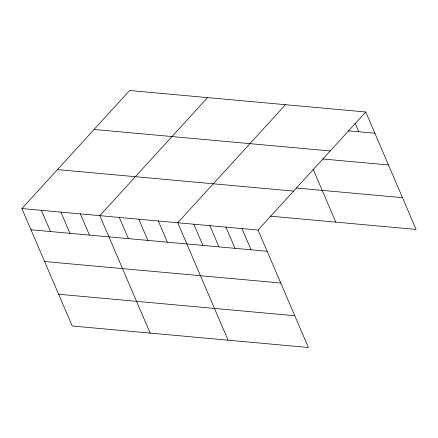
<?xml version="1.0" encoding="UTF-8"?>
<svg xmlns="http://www.w3.org/2000/svg" width="438" height="438" viewBox="0 0 438 438"><rect width="100%" height="100%" fill="white"/><g stroke="black" fill="none" stroke-linecap="round" stroke-linejoin="round"><path stroke-width="0.66" d="M21.9 208.565L258.042 230.054L308.374 347.487L72.232 325.998L21.9 208.565L129.626 90.513L365.768 112.002L416.1 229.435L269.978 216.137M207.552 97.603L99.826 215.655L150.157 333.088M285.477 104.698L177.751 222.745L228.083 340.178M258.042 230.054L365.768 112.002M348.095 130.776L374.857 133.207M94.077 129.467L330.219 150.962M322.899 158.999L388.468 164.962M296 187.99L402.489 197.68M57.449 169.605L293.591 191.099M30.988 229.769L267.131 251.259M44.599 261.524L280.742 283.014M58.621 294.243L294.763 315.732M355.059 123.018L358.799 131.75M313.115 169.167L335.815 222.132M241.984 228.592L251.073 249.797M225.926 227.13L235.014 248.341M209.868 225.669L218.956 246.879M193.81 224.207L202.898 245.417M158.271 220.976L167.36 242.181M138.791 219.203L147.88 240.407M119.306 217.429L128.4 238.633M80.346 213.881L89.434 235.091M60.866 212.107L69.954 233.317M41.38 210.339L50.469 231.543"/></g></svg>
